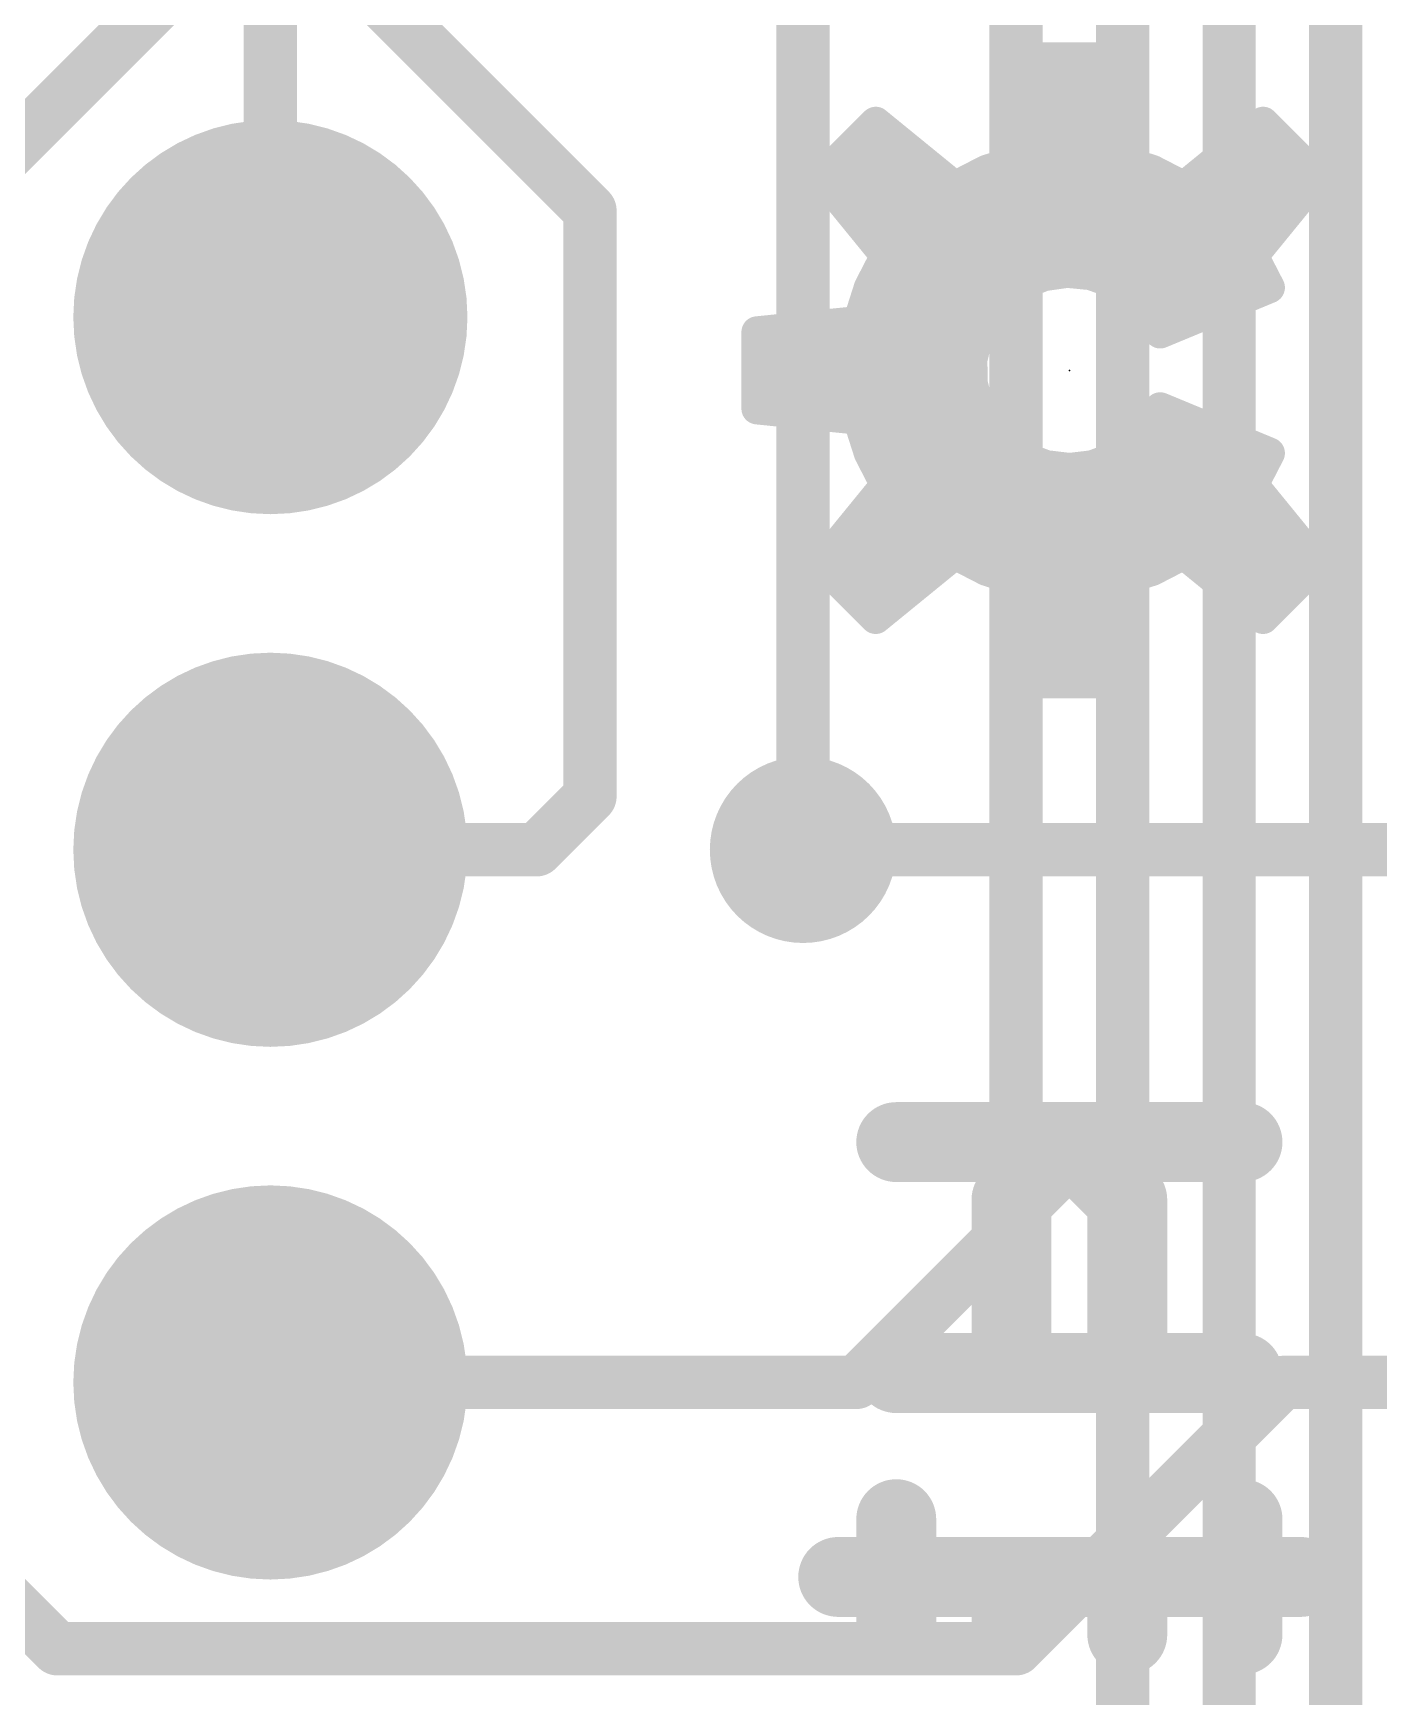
# Model space of a CAD drawing. Extents: x -1 to 106, y -18 to 72.
# Drawn here: x 35.7 to 42.12, y 35.59 to 43.52 of the extents above; entities that cross this region are included whole.
import ezdxf

# ---------------------------------------------------------------- set-up
doc = ezdxf.new("R2010")
doc.units = 0
for name, color, linetype in [('1', 12, 'CONTINUOUS'), ('16', 132, 'CONTINUOUS'), ('17', 110, 'CONTINUOUS'), ('18', 110, 'CONTINUOUS'), ('21', 41, 'CONTINUOUS'), ('22', 40, 'CONTINUOUS'), ('23', 53, 'CONTINUOUS')]:
    doc.layers.add(name, color=color, linetype=linetype)

# ---------------------------------------------------------------- blocks, each defined once
blk = doc.blocks.new('ROUNDP')
at = {"const_width": 0.5}
blk.add_lwpolyline([(0, -0.25, 1), (0, 0.25, 1), (0, -0.25)], format="xyb", dxfattribs=at)
blk = doc.blocks.new('ROUNDV')
at = {"const_width": 0.5}
blk.add_lwpolyline([(0, -0.25, 1), (0, 0.25, 1), (0, -0.25)], format="xyb", dxfattribs=at)

msp = doc.modelspace()

# ---------------------------------------------------------------- linework, layer by layer
at = {"layer": '1', "const_width": 0.254}
for points in [[(44.45, 39.624), (39.37, 39.624)], [(41.656, 37.084), (40.386, 35.814)], [(44.45, 37.084), (41.656, 37.084)], [(35.814, 35.814), (35.306, 36.322)], [(40.386, 35.814), (35.814, 35.814)]]:
    msp.add_lwpolyline(points, dxfattribs=at)
at = {"layer": '1', "const_width": 0.127}
for points in [[(39.37, 39.6875, 1), (39.37, 39.5605)], [(41.656, 37.1475, 1), (41.656, 37.0205)], [(41.7009, 37.0391, 1), (41.6111, 37.1289)], [(35.814, 35.8775, 1), (35.814, 35.7505)], [(40.386, 35.7505, 1), (40.386, 35.8775)], [(35.7691, 35.7691, 1), (35.8589, 35.8589)], [(40.3411, 35.8589, 1), (40.4309, 35.7691)]]:
    msp.add_lwpolyline(points, format="xyb", dxfattribs=at)
at = {"layer": '16', "const_width": 0.254}
for points in [[(36.83, 42.164), (36.83, 47.244)], [(41.91, 22.225), (41.91, 44.958)], [(41.402, 23.114), (41.402, 44.704)], [(40.894, 25.908), (40.894, 44.45)], [(40.386, 37.846), (40.386, 44.196)], [(35.306, 42.672), (36.322, 43.688)], [(38.354, 42.672), (37.338, 43.688)], [(39.37, 39.624), (39.37, 43.688)], [(38.354, 39.878), (38.354, 42.672)], [(38.1, 39.624), (38.354, 39.878)], [(36.83, 39.624), (38.1, 39.624)], [(39.624, 37.084), (40.386, 37.846)], [(36.83, 37.084), (39.624, 37.084)]]:
    msp.add_lwpolyline(points, dxfattribs=at)
at = {"layer": '16', "const_width": 0.127}
for points in [[(38.4175, 42.672, 1), (38.2905, 42.672)], [(38.3091, 42.6271, 1), (38.3989, 42.7169)], [(36.7665, 42.164, 1), (36.8935, 42.164)], [(38.3989, 39.8331, 1), (38.3091, 39.9229)], [(38.2905, 39.878, 1), (38.4175, 39.878)], [(36.83, 39.6875, 1), (36.83, 39.5605)], [(38.1, 39.5605, 1), (38.1, 39.6875)], [(38.0551, 39.6689, 1), (38.1449, 39.5791)], [(39.3065, 39.624, 1), (39.4335, 39.624)], [(40.4309, 37.8011, 1), (40.3411, 37.8909)], [(40.3225, 37.846, 1), (40.4495, 37.846)], [(36.83, 37.1475, 1), (36.83, 37.0205)], [(39.624, 37.0205, 1), (39.624, 37.1475)], [(39.5791, 37.1289, 1), (39.6689, 37.0391)]]:
    msp.add_lwpolyline(points, format="xyb", dxfattribs=at)
at = {"layer": '21'}
for points, const_width in [([(40.4572, 43.3988), (40.408, 42.9149)], 0.15), ([(40.8228, 43.3988), (40.4572, 43.3988)], 0.15), ([(40.872, 42.9149), (40.8228, 43.3988)], 0.15), ([(40.4522, 43.35), (40.8278, 43.35)], 0.15), ([(40.437, 43.2), (40.843, 43.2)], 0.15), ([(39.7165, 43.092), (39.458, 42.8335)], 0.15), ([(40.0935, 42.7846), (39.7165, 43.092)], 0.15), ([(41.5635, 43.092), (41.1865, 42.7846)], 0.15), ([(41.822, 42.8335), (41.5635, 43.092)], 0.15), ([(39.6745, 43.05), (39.768, 43.05)], 0.15), ([(40.4217, 43.05), (40.8583, 43.05)], 0.15), ([(41.512, 43.05), (41.6055, 43.05)], 0.15), ([(39.5245, 42.9), (39.952, 42.9)], 0.15), ([(40.2453, 42.8628), (40.0935, 42.7846)], 0.15), ([(40.408, 42.9149), (40.2453, 42.8628)], 0.15), ([(40.3615, 42.9), (40.9185, 42.9)], 0.15), ([(41.0347, 42.8628), (40.872, 42.9149)], 0.15), ([(41.1865, 42.7846), (41.0347, 42.8628)], 0.15), ([(41.328, 42.9), (41.7555, 42.9)], 0.15), ([(39.458, 42.8335), (39.7654, 42.4565)], 0.15), ([(41.5146, 42.4565), (41.822, 42.8335)], 0.15), ([(39.5261, 42.75), (41.7539, 42.75)], 0.15), ([(39.6484, 42.6), (41.6316, 42.6)], 0.15), ([(39.7654, 42.4565), (39.6872, 42.3047)], 0.15), ([(39.7621, 42.45), (41.5179, 42.45)], 0.15), ([(41.5928, 42.3047), (41.5146, 42.4565)], 0.15), ([(40.4146, 42.3209), (40.5187, 42.3627)], 0.15), ([(40.5187, 42.3627), (40.6298, 42.3785)], 0.15), ([(40.6298, 42.3785), (40.7415, 42.3676)], 0.15), ([(40.7415, 42.3676), (40.8473, 42.3303)], 0.15), ([(39.6872, 42.3047), (39.6351, 42.142)], 0.15), ([(39.6857, 42.3), (40.3855, 42.3)], 0.15), ([(40.3234, 42.2555), (40.4146, 42.3209)], 0.15), ([(40.8473, 42.3303), (40.9413, 42.269)], 0.15), ([(40.8939, 42.3), (41.5815, 42.3)], 0.15), ([(41.0731, 42.0894), (41.5928, 42.3047)], 0.15), ([(40.2504, 42.1703), (40.3234, 42.2555)], 0.15), ([(40.9413, 42.269), (41.018, 42.1872)], 0.15), ([(39.6351, 42.142), (39.1512, 42.0928)], 0.15), ([(39.6377, 42.15), (40.2401, 42.15)], 0.15), ([(40.1996, 42.0702), (40.2504, 42.1703)], 0.15), ([(41.018, 42.1872), (41.0731, 42.0894)], 0.15), ([(41.039, 42.15), (41.2194, 42.15)], 0.15), ([(39.1512, 42.0928), (39.1512, 41.7272)], 0.15), ([(40.1742, 41.961), (40.1996, 42.0702)], 0.15), ([(39.1512, 42), (40.1833, 42)], 0.15), ([(40.1754, 41.8488), (40.1742, 41.961)], 0.15), ([(39.1512, 41.85), (40.1754, 41.85)], 0.15), ([(40.2032, 41.7401), (40.1754, 41.8488)], 0.15), ([(39.1512, 41.7272), (39.6351, 41.678)], 0.15), ([(40.2561, 41.6411), (40.2032, 41.7401)], 0.15), ([(41.0731, 41.7306), (41.0193, 41.6344)], 0.15), ([(41.5928, 41.5153), (41.0731, 41.7306)], 0.15), ([(39.4187, 41.7), (40.2247, 41.7)], 0.15), ([(39.6351, 41.678), (39.6872, 41.5153)], 0.15), ([(41.056, 41.7), (41.147, 41.7)], 0.15), ([(40.331, 41.5576), (40.2561, 41.6411)], 0.15), ([(41.0193, 41.6344), (40.9445, 41.5535)], 0.15), ([(39.6761, 41.55), (40.3421, 41.55)], 0.15), ([(39.6872, 41.5153), (39.7654, 41.3635)], 0.15), ([(40.4236, 41.4942), (40.331, 41.5576)], 0.15), ([(40.5286, 41.4547), (40.4236, 41.4942)], 0.15), ([(40.8528, 41.4923), (40.7494, 41.4541)], 0.15), ([(40.9445, 41.5535), (40.8528, 41.4923)], 0.15), ([(40.9392, 41.55), (41.509, 41.55)], 0.15), ([(41.5146, 41.3635), (41.5928, 41.5153)], 0.15), ([(40.64, 41.4412), (40.5286, 41.4547)], 0.15), ([(40.7494, 41.4541), (40.64, 41.4412)], 0.15), ([(39.7654, 41.3635), (39.458, 40.9865)], 0.15), ([(39.7466, 41.4), (41.5334, 41.4)], 0.15), ([(41.822, 40.9865), (41.5146, 41.3635)], 0.15), ([(39.6729, 41.25), (41.6071, 41.25)], 0.15), ([(39.5505, 41.1), (41.7295, 41.1)], 0.15), ([(39.7165, 40.728), (40.0935, 41.0354)], 0.15), ([(40.0935, 41.0354), (40.2453, 40.9572)], 0.15), ([(41.0347, 40.9572), (41.1865, 41.0354)], 0.15), ([(41.1865, 41.0354), (41.5635, 40.728)], 0.15), ([(39.458, 40.9865), (39.7165, 40.728)], 0.15), ([(39.4945, 40.95), (39.9888, 40.95)], 0.15), ([(40.2453, 40.9572), (40.408, 40.9051)], 0.15), ([(40.2678, 40.95), (41.0122, 40.95)], 0.15), ([(40.872, 40.9051), (41.0347, 40.9572)], 0.15), ([(41.2912, 40.95), (41.7855, 40.95)], 0.15), ([(41.5635, 40.728), (41.822, 40.9865)], 0.15), ([(40.408, 40.9051), (40.4572, 40.4212)], 0.15), ([(40.8228, 40.4212), (40.872, 40.9051)], 0.15), ([(39.6445, 40.8), (39.8048, 40.8)], 0.15), ([(40.4187, 40.8), (40.8613, 40.8)], 0.15), ([(41.4752, 40.8), (41.6355, 40.8)], 0.15), ([(40.4339, 40.65), (40.8461, 40.65)], 0.15), ([(40.4492, 40.5), (40.8308, 40.5)], 0.15), ([(40.4572, 40.4212), (40.8228, 40.4212)], 0.15), ([(40.3639, 37.9548), (40.6393, 38.2302)], 0.381), ([(40.6393, 38.2302), (41.4655, 38.2302)], 0.381), ([(40.3639, 37.1286), (40.3639, 37.9548)], 0.381), ([(41.4655, 37.1286), (40.3639, 37.1286)], 0.381), ([(41.4655, 35.8812), (41.4655, 36.432)], 0.381), ([(39.5377, 36.1566), (39.8131, 36.1566)], 0.381), ([(40.3639, 35.8812), (40.3639, 36.1566)], 0.381), ([(40.3639, 36.1566), (41.4655, 36.1566)], 0.381)]:
    msp.add_lwpolyline(points, dxfattribs=dict(at, const_width=const_width))
for points, const_width in [([(40.4572, 43.4363, 1), (40.4572, 43.3613)], 0.075), ([(40.4945, 43.395, 1), (40.4199, 43.4026)], 0.075), ([(40.8601, 43.4026, 1), (40.7855, 43.395)], 0.075), ([(40.8228, 43.3613, 1), (40.8228, 43.4363)], 0.075), ([(40.4522, 43.3875, 1), (40.4522, 43.3125)], 0.075), ([(40.8278, 43.3125, 1), (40.8278, 43.3875)], 0.075), ([(40.437, 43.2375, 1), (40.437, 43.1625)], 0.075), ([(40.843, 43.1625, 1), (40.843, 43.2375)], 0.075), ([(39.7402, 43.1211, 1), (39.6928, 43.0629)], 0.075), ([(39.743, 43.0655, 1), (39.69, 43.1185)], 0.075), ([(41.59, 43.1185, 1), (41.537, 43.0655)], 0.075), ([(41.5872, 43.0629, 1), (41.5398, 43.1211)], 0.075), ([(39.6745, 43.0875, 1), (39.6745, 43.0125)], 0.075), ([(39.768, 43.0125, 1), (39.768, 43.0875)], 0.075), ([(40.4217, 43.0875, 1), (40.4217, 43.0125)], 0.075), ([(40.8583, 43.0125, 1), (40.8583, 43.0875)], 0.075), ([(41.512, 43.0875, 1), (41.512, 43.0125)], 0.075), ([(41.6055, 43.0125, 1), (41.6055, 43.0875)], 0.075), ([(39.5245, 42.9375, 1), (39.5245, 42.8625)], 0.075), ([(39.952, 42.8625, 1), (39.952, 42.9375)], 0.075), ([(40.2339, 42.8985, 1), (40.2568, 42.8271)], 0.075), ([(40.2625, 42.8295, 1), (40.2282, 42.8962)], 0.075), ([(40.3615, 42.9375, 1), (40.3615, 42.8625)], 0.075), ([(40.3707, 42.9187, 1), (40.4453, 42.9111)], 0.075), ([(40.4194, 42.8792, 1), (40.3966, 42.9506)], 0.075), ([(40.8834, 42.9506, 1), (40.8606, 42.8792)], 0.075), ([(40.8347, 42.9111, 1), (40.9093, 42.9187)], 0.075), ([(40.9185, 42.8625, 1), (40.9185, 42.9375)], 0.075), ([(41.0518, 42.8962, 1), (41.0175, 42.8295)], 0.075), ([(41.0232, 42.8271, 1), (41.0461, 42.8985)], 0.075), ([(41.328, 42.9375, 1), (41.328, 42.8625)], 0.075), ([(41.7555, 42.8625, 1), (41.7555, 42.9375)], 0.075), ([(39.4871, 42.8572, 1), (39.4289, 42.8098)], 0.075), ([(39.4315, 42.86, 1), (39.4845, 42.807)], 0.075), ([(40.0763, 42.8179, 1), (40.1107, 42.7513)], 0.075), ([(40.0698, 42.7555, 1), (40.1172, 42.8137)], 0.075), ([(41.1628, 42.8137, 1), (41.2102, 42.7555)], 0.075), ([(41.1693, 42.7513, 1), (41.2037, 42.8179)], 0.075), ([(41.8511, 42.8098, 1), (41.7929, 42.8572)], 0.075), ([(41.7955, 42.807, 1), (41.8485, 42.86)], 0.075), ([(39.5261, 42.7875, 1), (39.5261, 42.7125)], 0.075), ([(41.7539, 42.7125, 1), (41.7539, 42.7875)], 0.075), ([(39.6484, 42.6375, 1), (39.6484, 42.5625)], 0.075), ([(41.6316, 42.5625, 1), (41.6316, 42.6375)], 0.075), ([(39.7621, 42.4875, 1), (39.7621, 42.4125)], 0.075), ([(39.7987, 42.4393, 1), (39.7321, 42.4737)], 0.075), ([(39.7363, 42.4328, 1), (39.7945, 42.4802)], 0.075), ([(41.5479, 42.4737, 1), (41.4813, 42.4393)], 0.075), ([(41.4855, 42.4802, 1), (41.5437, 42.4328)], 0.075), ([(41.5179, 42.4125, 1), (41.5179, 42.4875)], 0.075), ([(40.5134, 42.3998, 1), (40.524, 42.3255)], 0.075), ([(40.5327, 42.3279, 1), (40.5048, 42.3975)], 0.075), ([(40.6335, 42.4159, 1), (40.6262, 42.3412)], 0.075), ([(40.6351, 42.3414, 1), (40.6245, 42.4157)], 0.075), ([(40.7539, 42.4029, 1), (40.729, 42.3322)], 0.075), ([(40.7378, 42.3302, 1), (40.7452, 42.4049)], 0.075), ([(39.6857, 42.3375, 1), (39.6857, 42.2625)], 0.075), ([(39.6538, 42.3218, 1), (39.7205, 42.2875)], 0.075), ([(39.7229, 42.2932, 1), (39.6515, 42.3161)], 0.075), ([(40.4006, 42.3556, 1), (40.4286, 42.2861)], 0.075), ([(40.3855, 42.2625, 1), (40.3855, 42.3375)], 0.075), ([(40.4365, 42.2904, 1), (40.3928, 42.3513)], 0.075), ([(40.8678, 42.3618, 1), (40.8269, 42.2989)], 0.075), ([(40.8349, 42.295, 1), (40.8598, 42.3657)], 0.075), ([(40.8939, 42.3375, 1), (40.8939, 42.2625)], 0.075), ([(41.5595, 42.2875, 1), (41.6261, 42.3219)], 0.075), ([(41.6072, 42.2701, 1), (41.5784, 42.3393)], 0.075), ([(41.5815, 42.2625, 1), (41.5815, 42.3375)], 0.075), ([(40.3016, 42.286, 1), (40.3453, 42.225)], 0.075), ([(40.3519, 42.2311, 1), (40.295, 42.2799)], 0.075), ([(40.9687, 42.2947, 1), (40.914, 42.2434)], 0.075), ([(40.9208, 42.2376, 1), (40.9618, 42.3005)], 0.075), ([(39.6377, 42.1875, 1), (39.6377, 42.1125)], 0.075), ([(39.6389, 42.1047, 1), (39.6313, 42.1793)], 0.075), ([(40.2219, 42.1947, 1), (40.2788, 42.1459)], 0.075), ([(40.2838, 42.1534, 1), (40.2169, 42.1873)], 0.075), ([(40.2401, 42.1125, 1), (40.2401, 42.1875)], 0.075), ([(41.0507, 42.2056, 1), (40.9854, 42.1688)], 0.075), ([(40.9907, 42.1615, 1), (41.0454, 42.2128)], 0.075), ([(41.039, 42.1875, 1), (41.039, 42.1125)], 0.075), ([(41.2194, 42.1125, 1), (41.2194, 42.1875)], 0.075), ([(39.1887, 42.0928, 1), (39.1137, 42.0928)], 0.075), ([(39.1474, 42.1301, 1), (39.155, 42.0555)], 0.075), ([(39.5994, 42.1534, 1), (39.6708, 42.1306)], 0.075), ([(40.1662, 42.0872, 1), (40.2331, 42.0533)], 0.075), ([(40.2362, 42.0617, 1), (40.1631, 42.0788)], 0.075), ([(41.0587, 42.124, 1), (41.0875, 42.0548)], 0.075), ([(41.0404, 42.071, 1), (41.1058, 42.1078)], 0.075), ([(39.1512, 42.0375, 1), (39.1512, 41.9625)], 0.075), ([(40.1833, 41.9625, 1), (40.1833, 42.0375)], 0.075), ([(40.1376, 41.9695, 1), (40.2107, 41.9525)], 0.075), ([(40.2117, 41.9614, 1), (40.1367, 41.9606)], 0.075), ([(39.1512, 41.8875, 1), (39.1512, 41.8125)], 0.075), ([(40.2117, 41.8581, 1), (40.1391, 41.8395)], 0.075), ([(40.1379, 41.8484, 1), (40.2129, 41.8492)], 0.075), ([(40.1754, 41.8125, 1), (40.1754, 41.8875)], 0.075), ([(39.155, 41.7645, 1), (39.1474, 41.6899)], 0.075), ([(40.2363, 41.7578, 1), (40.1702, 41.7224)], 0.075), ([(41.0875, 41.7652, 1), (41.0587, 41.696)], 0.075), ([(41.1058, 41.7123, 1), (41.0404, 41.7489)], 0.075), ([(39.1137, 41.7272, 1), (39.1887, 41.7272)], 0.075), ([(39.4187, 41.7375, 1), (39.4187, 41.6625)], 0.075), ([(39.6708, 41.6894, 1), (39.5994, 41.6666)], 0.075), ([(39.6313, 41.6407, 1), (39.6389, 41.7153)], 0.075), ([(40.1669, 41.7308, 1), (40.2396, 41.7494)], 0.075), ([(40.2247, 41.6625, 1), (40.2247, 41.7375)], 0.075), ([(41.056, 41.7375, 1), (41.056, 41.6625)], 0.075), ([(41.147, 41.6625, 1), (41.147, 41.7375)], 0.075), ([(40.284, 41.6661, 1), (40.2282, 41.6161)], 0.075), ([(40.223, 41.6234, 1), (40.2892, 41.6588)], 0.075), ([(40.9865, 41.6528, 1), (41.052, 41.6161)], 0.075), ([(41.0468, 41.609, 1), (40.9917, 41.6599)], 0.075), ([(39.6761, 41.5875, 1), (39.6761, 41.5125)], 0.075), ([(39.7205, 41.5325, 1), (39.6538, 41.4982)], 0.075), ([(39.6515, 41.5039, 1), (39.7229, 41.5268)], 0.075), ([(40.3522, 41.5885, 1), (40.3098, 41.5266)], 0.075), ([(40.3031, 41.5325, 1), (40.3589, 41.5826)], 0.075), ([(40.3421, 41.5125, 1), (40.3421, 41.5875)], 0.075), ([(40.4368, 41.5293, 1), (40.4104, 41.4591)], 0.075), ([(40.8658, 41.4571, 1), (40.8399, 41.5275)], 0.075), ([(40.9392, 41.5875, 1), (40.9392, 41.5125)], 0.075), ([(40.9169, 41.579, 1), (40.972, 41.5281)], 0.075), ([(40.9653, 41.5223, 1), (40.9236, 41.5847)], 0.075), ([(41.509, 41.5125, 1), (41.509, 41.5875)], 0.075), ([(41.6261, 41.4981, 1), (41.5595, 41.5325)], 0.075), ([(41.5784, 41.4807, 1), (41.6072, 41.5499)], 0.075), ([(40.4024, 41.4632, 1), (40.4448, 41.5251)], 0.075), ([(40.5331, 41.4919, 1), (40.5241, 41.4174)], 0.075), ([(40.5154, 41.4196, 1), (40.5418, 41.4897)], 0.075), ([(40.6356, 41.4784, 1), (40.6444, 41.404)], 0.075), ([(40.6355, 41.404, 1), (40.6445, 41.4784)], 0.075), ([(40.7365, 41.4893, 1), (40.7624, 41.419)], 0.075), ([(40.7538, 41.4169, 1), (40.745, 41.4914)], 0.075), ([(40.832, 41.5235, 1), (40.8737, 41.4611)], 0.075), ([(39.7466, 41.4375, 1), (39.7466, 41.3625)], 0.075), ([(39.7321, 41.3463, 1), (39.7987, 41.3807)], 0.075), ([(39.7945, 41.3398, 1), (39.7363, 41.3872)], 0.075), ([(41.5437, 41.3872, 1), (41.4855, 41.3398)], 0.075), ([(41.4813, 41.3807, 1), (41.5479, 41.3463)], 0.075), ([(41.5334, 41.3625, 1), (41.5334, 41.4375)], 0.075), ([(39.6729, 41.2875, 1), (39.6729, 41.2125)], 0.075), ([(41.6071, 41.2125, 1), (41.6071, 41.2875)], 0.075), ([(39.5505, 41.1375, 1), (39.5505, 41.0625)], 0.075), ([(41.7295, 41.0625, 1), (41.7295, 41.1375)], 0.075), ([(40.1107, 41.0687, 1), (40.0763, 41.0021)], 0.075), ([(40.1172, 41.0063, 1), (40.0698, 41.0645)], 0.075), ([(41.2102, 41.0645, 1), (41.1628, 41.0063)], 0.075), ([(41.2037, 41.0021, 1), (41.1693, 41.0687)], 0.075), ([(39.4845, 41.013, 1), (39.4315, 40.96)], 0.075), ([(39.4289, 41.0102, 1), (39.4871, 40.9628)], 0.075), ([(39.4945, 40.9875, 1), (39.4945, 40.9125)], 0.075), ([(39.9888, 40.9125, 1), (39.9888, 40.9875)], 0.075), ([(40.2568, 40.9929, 1), (40.2339, 40.9215)], 0.075), ([(40.2282, 40.9238, 1), (40.2625, 40.9905)], 0.075), ([(40.2678, 40.9875, 1), (40.2678, 40.9125)], 0.075), ([(41.0175, 40.9905, 1), (41.0518, 40.9238)], 0.075), ([(41.0122, 40.9125, 1), (41.0122, 40.9875)], 0.075), ([(41.0461, 40.9215, 1), (41.0232, 40.9929)], 0.075), ([(41.2912, 40.9875, 1), (41.2912, 40.9125)], 0.075), ([(41.7855, 40.9125, 1), (41.7855, 40.9875)], 0.075), ([(41.7929, 40.9628, 1), (41.8511, 41.0102)], 0.075), ([(41.8485, 40.96, 1), (41.7955, 41.013)], 0.075), ([(40.4453, 40.9089, 1), (40.3707, 40.9013)], 0.075), ([(40.3966, 40.8694, 1), (40.4194, 40.9408)], 0.075), ([(40.8606, 40.9408, 1), (40.8834, 40.8694)], 0.075), ([(40.9093, 40.9013, 1), (40.8347, 40.9089)], 0.075), ([(39.6445, 40.8375, 1), (39.6445, 40.7625)], 0.075), ([(39.8048, 40.7625, 1), (39.8048, 40.8375)], 0.075), ([(40.4187, 40.8375, 1), (40.4187, 40.7625)], 0.075), ([(40.8613, 40.7625, 1), (40.8613, 40.8375)], 0.075), ([(41.4752, 40.8375, 1), (41.4752, 40.7625)], 0.075), ([(41.6355, 40.7625, 1), (41.6355, 40.8375)], 0.075), ([(39.6928, 40.7571, 1), (39.7402, 40.6989)], 0.075), ([(39.69, 40.7015, 1), (39.743, 40.7545)], 0.075), ([(41.537, 40.7545, 1), (41.59, 40.7015)], 0.075), ([(41.5398, 40.6989, 1), (41.5872, 40.7571)], 0.075), ([(40.4339, 40.6875, 1), (40.4339, 40.6125)], 0.075), ([(40.8461, 40.6125, 1), (40.8461, 40.6875)], 0.075), ([(40.4492, 40.5375, 1), (40.4492, 40.4625)], 0.075), ([(40.8308, 40.4625, 1), (40.8308, 40.5375)], 0.075), ([(40.4572, 40.4587, 1), (40.4572, 40.3837)], 0.075), ([(40.4199, 40.4174, 1), (40.4945, 40.425)], 0.075), ([(40.7855, 40.425, 1), (40.8601, 40.4174)], 0.075), ([(40.8228, 40.3837, 1), (40.8228, 40.4587)], 0.075), ([(40.6393, 38.3254, 1), (40.6393, 38.1349)], 0.1905), ([(40.7066, 38.1628, 1), (40.5719, 38.2975)], 0.1905), ([(41.4655, 38.1349, 1), (41.4655, 38.3254)], 0.1905), ([(40.4591, 37.9548, 1), (40.2686, 37.9548)], 0.1905), ([(40.2965, 38.0221, 1), (40.4312, 37.8874)], 0.1905), ([(40.3639, 37.2238, 1), (40.3639, 37.0333)], 0.1905), ([(41.4655, 37.0333, 1), (41.4655, 37.2238)], 0.1905), ([(40.2686, 37.1286, 1), (40.4591, 37.1286)], 0.1905), ([(41.5607, 36.432, 1), (41.3702, 36.432)], 0.1905), ([(39.5377, 36.2518, 1), (39.5377, 36.0613)], 0.1905), ([(39.8131, 36.0613, 1), (39.8131, 36.2518)], 0.1905), ([(40.4591, 36.1566, 1), (40.2686, 36.1566)], 0.1905), ([(40.3639, 36.2518, 1), (40.3639, 36.0613)], 0.1905), ([(41.4655, 36.0613, 1), (41.4655, 36.2518)], 0.1905), ([(40.2686, 35.8812, 1), (40.4591, 35.8812)], 0.1905), ([(41.3702, 35.8812, 1), (41.5607, 35.8812)], 0.1905)]:
    msp.add_lwpolyline(points, format="xyb", dxfattribs=dict(at, const_width=const_width))
at = {"layer": '22', "const_width": 0.381}
for points in [[(40.6407, 38.2302), (39.8145, 38.2302)], [(40.9161, 37.9548), (40.6407, 38.2302)], [(40.9161, 37.1286), (40.9161, 37.9548)], [(39.8145, 37.1286), (40.9161, 37.1286)], [(39.8145, 35.8812), (39.8145, 36.432)], [(40.9161, 36.1566), (39.8145, 36.1566)], [(40.9161, 35.8812), (40.9161, 36.1566)], [(41.7423, 36.1566), (41.4669, 36.1566)]]:
    msp.add_lwpolyline(points, dxfattribs=at)
at = {"layer": '22', "const_width": 0.1905}
for points in [[(39.8145, 38.3254, 1), (39.8145, 38.1349)], [(40.7081, 38.2975, 1), (40.5734, 38.1628)], [(40.6407, 38.1349, 1), (40.6407, 38.3254)], [(41.0114, 37.9548, 1), (40.8209, 37.9548)], [(40.8488, 37.8874, 1), (40.9835, 38.0221)], [(39.8145, 37.2238, 1), (39.8145, 37.0333)], [(40.9161, 37.0333, 1), (40.9161, 37.2238)], [(40.8209, 37.1286, 1), (41.0114, 37.1286)], [(39.9098, 36.432, 1), (39.7193, 36.432)], [(39.8145, 36.2518, 1), (39.8145, 36.0613)], [(41.0114, 36.1566, 1), (40.8209, 36.1566)], [(40.9161, 36.0613, 1), (40.9161, 36.2518)], [(41.4669, 36.2518, 1), (41.4669, 36.0613)], [(41.7423, 36.0613, 1), (41.7423, 36.2518)], [(39.7193, 35.8812, 1), (39.9098, 35.8812)], [(40.8209, 35.8812, 1), (41.0114, 35.8812)]]:
    msp.add_lwpolyline(points, format="xyb", dxfattribs=at)
at = {"layer": '23'}
msp.add_point((40.64, 41.91), dxfattribs=at)

# ---------------------------------------------------------------- block references
at = {"layer": '17', "xscale": 1.8796, "yscale": 1.8796}
for p in [(36.83, 42.164), (36.83, 42.164), (36.83, 39.624), (36.83, 39.624), (36.83, 37.084), (36.83, 37.084)]:
    msp.add_blockref('ROUNDP', p, dxfattribs=at)
at = {"layer": '18', "xscale": 0.889, "yscale": 0.889}
msp.add_blockref('ROUNDV', (39.37, 39.624), dxfattribs=at)
msp.add_blockref('ROUNDV', (39.37, 39.624), dxfattribs=at)

doc.saveas('drawing.dxf')
